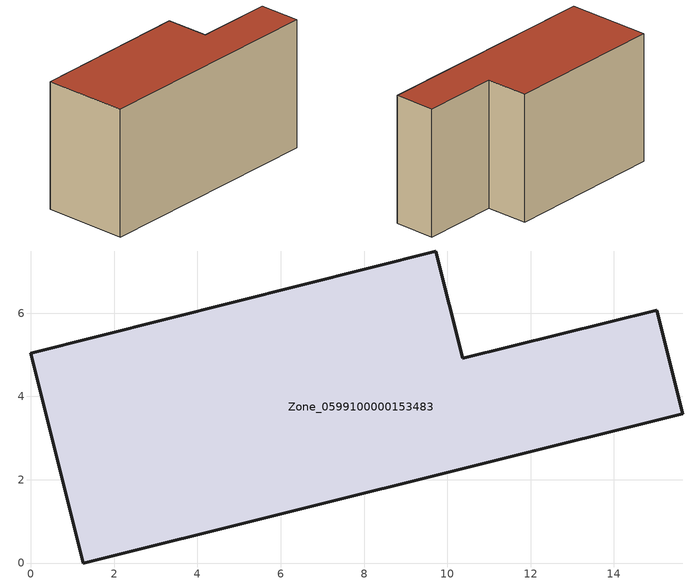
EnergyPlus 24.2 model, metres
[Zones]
Zone_0599100000153483
 floor ground (C_G): 1.26,0 0,5.04 9.72,7.49 10.37,4.91 15.03,6.07 15.65,3.58 z0
 wall outside (C_F): 1.26,0 15.65,3.58 15.03,6.07 10.37,4.91 9.72,7.49 0,5.04 1.26,0 z0:7.95
 roof outside (C_R): 0,5.04 1.26,0 15.65,3.58 15.03,6.07 10.37,4.91 9.72,7.49 z7.95
[BUILDING]
Pand.0599100000153483: North Axis=0; Terrain=City; Loads Convergence Tolerance Value=0.04; Temperature Convergence Tolerance Value=0.4; Solar Distribution=FullExterior; Maximum Number of Warmup Days=25; Minimum Number of Warmup Days=1
[Site:Location]
Rotterdam.The.Hague.AP_ZH_NLD Design_Conditions: Latitude=51.96; Longitude=4.45; Time Zone=1; Elevation=-4.5
[SITE:GROUNDTEMPERATURE:BUILDINGSURFACE]
18, 18, 18, 18, 18, 18, 18, 18, 18, 18, 18, 18
[MATERIAL] Thermal Absorptance=0.9; Solar Absorptance=0.7; Visible Absorptance=0.7
Name | Roughness | Thickness | Conductivity | Density | Specific Heat
G.TI.1975-1991 | MediumSmooth | 0.15 | 0.288461 | 540 | 1210
F.TI.1975-1991 | Rough | 0.3 | 0.230769 | 1920 | 840
R.TI.1975-1991 | MediumRough | 0.2 | 0.153846 | 1500 | 1000
[CONSTRUCTION]
C_G: G.TI.1975-1991
C_F: F.TI.1975-1991
C_R: R.TI.1975-1991
[ZONE]
Zone_0599100000153483: Type=1; Multiplier=1; Ceiling Height=Autocalculate; Volume=Autocalculate; Floor Area=autocalculate; Part of Total Floor Area=Yes
[ZONEINFILTRATION:DESIGNFLOWRATE]
Infil_Zone_0599100000153483: Zone or ZoneList or Space or SpaceList=Zone_0599100000153483; Schedule=AlwaysOn; Design Flow Rate Calculation Method=Flow/Area; Flow Rate per Floor Area=0.003; Constant Term Coefficient=1; Temperature Term Coefficient=0; Velocity Term Coefficient=0; Velocity Squared Term Coefficient=0
[HVACTEMPLATE:ZONE:IDEALLOADSAIRSYSTEM]
Zone_0599100000153483: Maximum Heating Supply Air Temperature=50; Minimum Cooling Supply Air Temperature=13; Maximum Heating Supply Air Humidity Ratio=0.0156; Minimum Cooling Supply Air Humidity Ratio=0.0077; Heating Limit=NoLimit; Cooling Limit=NoLimit; Dehumidification Control Type=ConstantSensibleHeatRatio; Cooling Sensible Heat Ratio=0.7; Dehumidification Setpoint=60; Humidification Control Type=None; Humidification Setpoint=30; Outdoor Air Method=None; Outdoor Air Flow Rate per Person=0.00944; Outdoor Air Flow Rate per Zone Floor Area=0; Outdoor Air Flow Rate per Zone=0; Demand Controlled Ventilation Type=None; Outdoor Air Economizer Type=NoEconomizer; Heat Recovery Type=None; Sensible Heat Recovery Effectiveness=0.7; Latent Heat Recovery Effectiveness=0.65
[ZONECONTROL:THERMOSTAT]
ThermostatControl_Zone_0599100000153483: Zone or ZoneList=Zone_0599100000153483; Control Type Schedule=DualSetpointControlType; Control 1=Thermostat_Zone_0599100000153483; Temperature Difference Between Cutout And Setpoint=0
[THERMOSTATSETPOINT:DUALSETPOINT]
Thermostat_Zone_0599100000153483: Heating Setpoint Temperature Schedule=HeatingSetpoint_Zone_0599100000153483; Cooling Setpoint Temperature Schedule=CoolingSetpoint_Zone_0599100000153483
[SCHEDULE:COMPACT]
HeatingSetpoint_Zone_0599100000153483: Through: 12/31, For: AllDays, Until: 24:00, 21
CoolingSetpoint_Zone_0599100000153483: Through: 12/31, For: AllDays, Until: 24:00, 24
DualSetpointControlType: Through: 12/31, For: AllDays, Until: 24:00, 4
AlwaysOn: Through: 12/31, For: AllDays, Until: 24:00, 1
